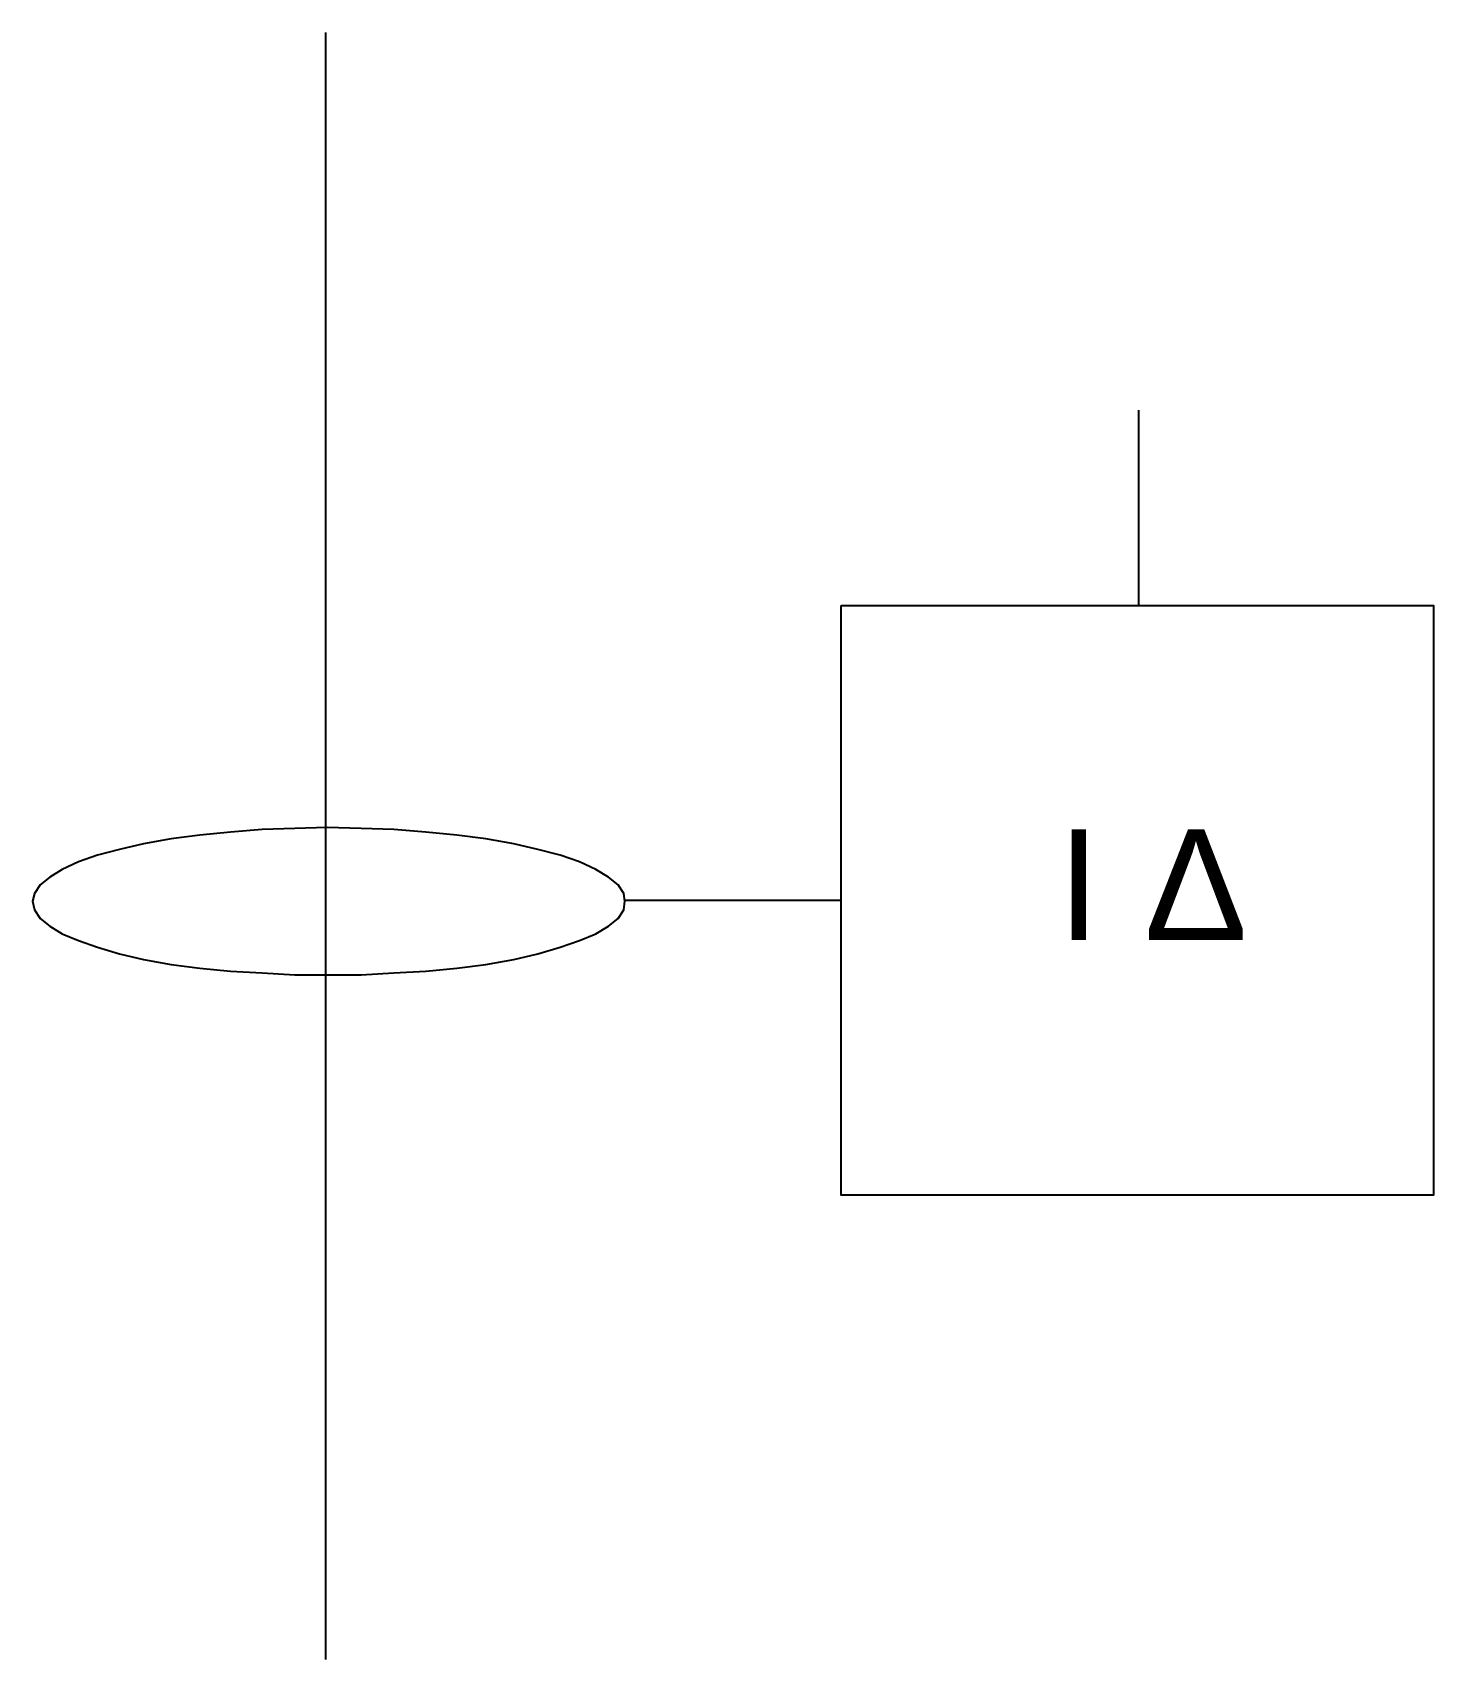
# Model space of a CAD drawing. Header units: millimetres. Extents: x -4.5 to 17, y -25 to 0.
import ezdxf
from ezdxf.enums import TextEntityAlignment as Align

# ---------------------------------------------------------------- set-up
doc = ezdxf.new("R2010")
doc.units = ezdxf.units.MM
doc.linetypes.add('SVG_3_1', pattern=[4, 3, -1])
doc.layers.get('0').update_dxf_attribs({"linetype": 'CONTINUOUS'})
doc.styles.add('ARIAL', font='arial.ttf')

# ---------------------------------------------------------------- blocks, each defined once
blk = doc.blocks.new('291_E_LV_SLD_IEC60617_rcd_relay_toroid')
at = {"true_color": 0x0000ff}
for p, q in [((0, 0), (0, -25)), ((4.601, -13.333), (7.924, -13.333))]:
    blk.add_line(p, q, dxfattribs=at)
at = {"linetype": 'SVG_3_1', "true_color": 0x0000ff}
blk.add_line((12.5, -8.804), (12.5, -5), dxfattribs=at)
at = {"true_color": 0x0000ff}
for points in [[(7.924, -8.804), (17.029, -8.804), (17.029, -17.863), (7.924, -17.863)], [(4.601, -13.348), (4.586, -13.23), (4.497, -13.098), (4.348, -12.98), (4.155, -12.863), (3.903, -12.745), (3.605, -12.642), (3.264, -12.554), (2.892, -12.466), (2.461, -12.392), (2.016, -12.333), (1.54, -12.289), (1.05, -12.245), (0.545, -12.23), (0.025, -12.216), (-0.475, -12.23), (-0.975, -12.245), (-1.461, -12.289), (-1.931, -12.333), (-2.373, -12.392), (-2.799, -12.466), (-3.167, -12.554), (-3.505, -12.642), (-3.799, -12.745), (-4.049, -12.863), (-4.24, -12.98), (-4.387, -13.098), (-4.475, -13.23), (-4.505, -13.348), (-4.475, -13.48), (-4.387, -13.613), (-4.24, -13.73), (-4.049, -13.848), (-3.799, -13.951), (-3.505, -14.054), (-3.167, -14.157), (-2.799, -14.245), (-2.373, -14.319), (-1.931, -14.377), (-1.461, -14.422), (-0.975, -14.451), (-0.475, -14.48), (0.025, -14.48), (0.545, -14.48), (1.05, -14.451), (1.54, -14.422), (2.016, -14.377), (2.461, -14.319), (2.892, -14.245), (3.264, -14.157), (3.605, -14.054), (3.903, -13.951), (4.155, -13.848), (4.348, -13.73), (4.497, -13.613), (4.586, -13.48), (4.601, -13.348)]]:
    blk.add_lwpolyline(points, close=True, dxfattribs=at)
at = {"true_color": 0x0000ff, "style": 'ARIAL'}
for s, p in [('I', (11.576, -13.946)), ('Δ', (13.377, -13.946))]:
    blk.add_text(s, height=1.7, dxfattribs=at).set_placement(p, align=Align.CENTER)
blk.add_attdef('TAG', text='', height=2.5, dxfattribs=at).set_placement((-6.505, -2.2), align=Align.RIGHT)
at = {"color": 7, "style": 'ARIAL'}
for tag, p in [('SENSITIVITY', (-6.505, -9)), ('TIME_DELAY', (-6.505, -12)), ('MODEL', (-6.505, -15)), ('MANUFACTURER', (-6.505, -18))]:
    blk.add_attdef(tag, text='', height=1.7, dxfattribs=at).set_placement(p, align=Align.RIGHT)

msp = doc.modelspace()

# ---------------------------------------------------------------- block references
msp.add_blockref('291_E_LV_SLD_IEC60617_rcd_relay_toroid', (0, 0))

doc.saveas('drawing.dxf')
